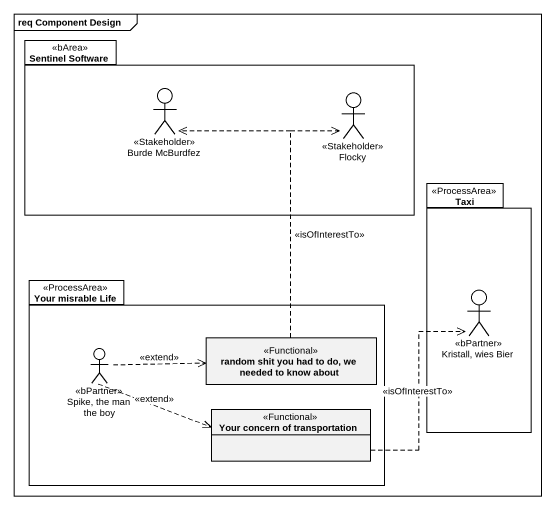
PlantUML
@startuml
mainframe req Component Design
allowmixing
hide circle
hide empty members
package "Sentinel Software" as Sentinel_Software <<bArea>> {
  actor "Burde McBurdfez" as Burde_McBurdfez <<Stakeholder>>
  actor Flocky <<Stakeholder>>
}
package Taxi <<ProcessArea>> {
  actor "Kristall, wies Bier" as Kristall_wies_Bier <<bPartner>>
}
package "Your misrable Life" as Your_misrable_Life <<ProcessArea>> {
  actor "Spike, the man the boy" as Spike_the_man_the_boy <<bPartner>>
  class "random shit you had to do, we needed to know about" as random_shit_you_had_to_do <<Functional>>
  class "Your concern of transportation" as Your_concern_of <<Functional>>
}
Spike_the_man_the_boy .right.> random_shit_you_had_to_do : <<extend>>
Spike_the_man_the_boy .right.> Your_concern_of : <<extend>>
random_shit_you_had_to_do .up.> Burde_McBurdfez : <<isOfInterestTo>>
random_shit_you_had_to_do .up.> Flocky
Your_concern_of .right.> Kristall_wies_Bier : <<isOfInterestTo>>
@enduml
